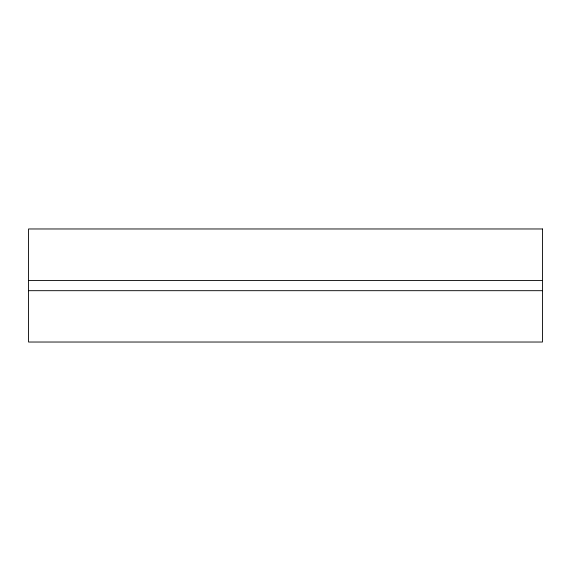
<?xml version="1.0" encoding="UTF-8"?>
<svg xmlns="http://www.w3.org/2000/svg" width="571" height="571" viewBox="0 0 571 571"><rect width="100%" height="100%" fill="white"/><g stroke="black" fill="none" stroke-linecap="round" stroke-linejoin="round"><path stroke-width="0.86" d="M28.55 280.575L542.45 280.575M28.55 290.682L542.45 290.682M542.45 228.971L28.55 228.971L28.55 342.029L542.45 342.029L542.45 228.971"/></g></svg>
